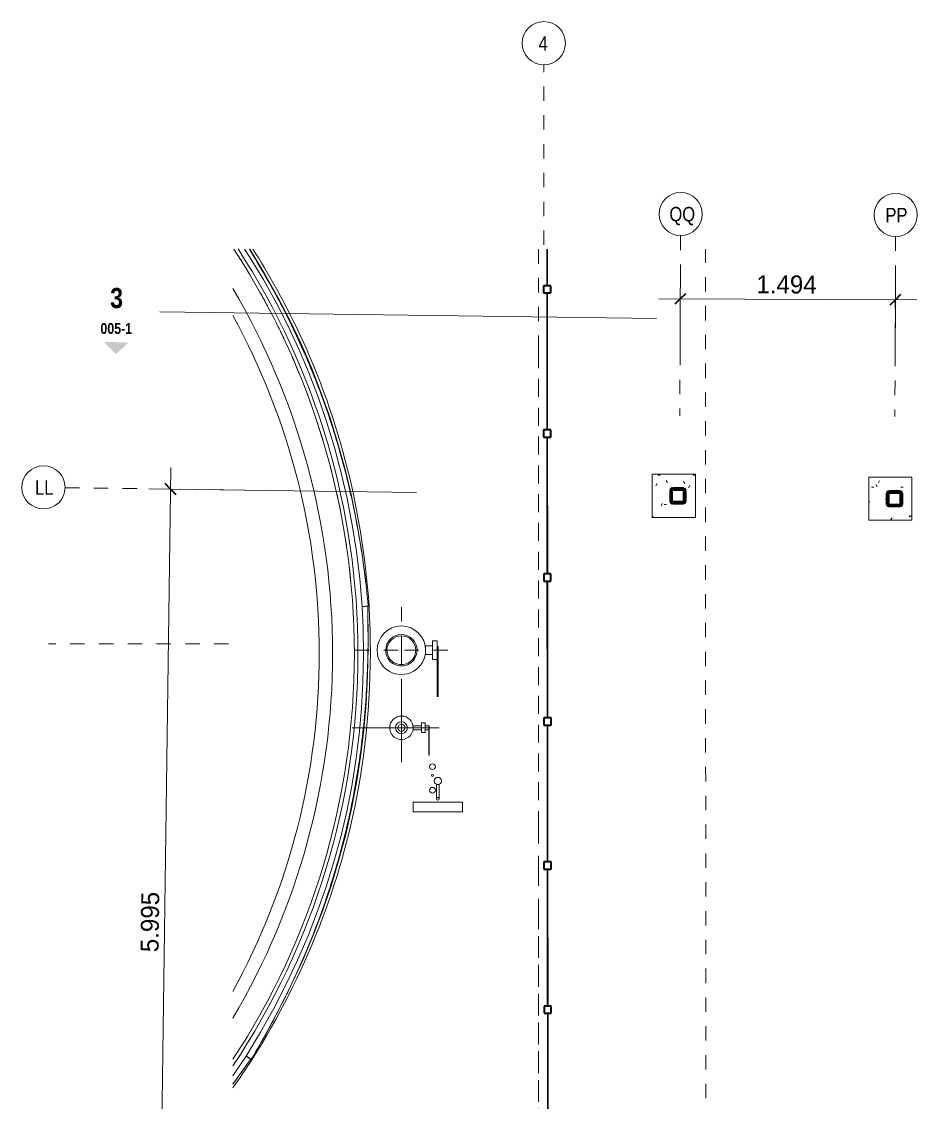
# Model space of a CAD drawing. Header units: metres. Extents: x 0.7 to 94.6, y -58.8 to 13.6.
# Drawn here: x 0.81 to 7.03, y -43.16 to -35.66 of the extents above; entities that cross this region are included whole.
import ezdxf

# ---------------------------------------------------------------- set-up
doc = ezdxf.new("R2010")
doc.units = ezdxf.units.M
for name, pattern in [('Dash', [0.006, 0.003, -0.003]), ('Grid Line', [0.022225, 0.0127, -0.003175, 0.003175, -0.003175]), ('Hidden', [0.007144, 0.004763, -0.002381])]:
    doc.linetypes.add(name, pattern=pattern)
for name, color, linetype, lineweight in [('A-ANNO-DIMS', 7, 'Continuous', 9), ('A-ANNO-DIMS-50', 7, 'Continuous', 9), ('A-GLAZ-CWMG', 7, 'Continuous', 18), ('A-MASS', 7, 'Continuous', 18), ('C-TOPO', 7, 'Continuous', 18), ('G-ANNO-SYMB', 7, 'Continuous', 9), ('P-SANR-FIXT', 7, 'Continuous', 18), ('P-SANR-FIXT-HDLN', 7, 'Dash', 18), ('S-COLS', 7, 'Continuous', 18), ('S-GRID', 7, 'Continuous', 9), ('S-GRID-IDEN', 7, 'Continuous', 9)]:
    doc.layers.add(name, color=color, linetype=linetype, lineweight=lineweight)
doc.styles.add('Century Gothic', font='GOTHIC.TTF', dxfattribs={"height": 0.125})
doc.styles.add('Saira Condensed', font='SairaCondensed-Regular.ttf', dxfattribs={"height": 0.1})
doc.styles.add('Saira Condensed_B', font='', dxfattribs={"height": 0.075})
doc.styles.add('Saira Condensed_B_1', font='', dxfattribs={"height": 0.14})
doc.styles.get('Saira Condensed_B').set_extended_font_data('Saira Condensed', bold=True)
doc.styles.get('Saira Condensed_B_1').set_extended_font_data('Saira Condensed', bold=True)
doc.dimstyles.new('C_G_2_5mm', dxfattribs={"dimscale": 0.3048, "dimtxt": 0.130521, "dimasz": 0.246063, "dimexe": 0.492126, "dimexo": 0.328084, "dimgap": 0.016404, "dimtad": 1, "dimdec": 3, "dimrnd": 0.001, "dimzin": 0, "dimdsep": 46, "dimtxsty": 'Century Gothic', "dimblk1": 'OBLIQUE', "dimblk2": 'OBLIQUE', "dimsah": 1, "dimcen": 0.09, "dimdle": 0.492126, "dimazin": 2, "dimtfac": 1, "dimtdec": 4, "dimtix": 1, "dimtmove": 0, "dimatfit": 3, "dimfxl": 1, "dimtvp": 1, "dimtolj": 1, "dimtzin": 0, "dimarcsym": 2})

# ---------------------------------------------------------------- blocks, each defined once
blk = doc.blocks.new('YADRAN_LASQUEMAS_ARQ_MO_000_SITIO_rvt-1-PLANTA TERRAZAS EXISTENTE -Actualización - Zona 02-NAUX01')
at = {"layer": 'C-TOPO', "color": 254, "linetype": 'Hidden', "true_color": 0xcccccc}
for p, q in [((4.3966, -37.2364), (4.3967, -37.9378)), ((4.3967, -37.9378), (4.3966, -37.2364)), ((5.5656, -56.5313), (5.5555, -37.2364)), ((4.3967, -37.9378), (4.3968, -41.2625)), ((4.3968, -41.2625), (4.3967, -37.9378)), ((4.3968, -41.2625), (4.3968, -41.5476)), ((4.3968, -41.5476), (4.3968, -41.2625)), ((4.3968, -41.5476), (4.3968, -41.857)), ((4.3968, -41.857), (4.3968, -41.5476)), ((4.3968, -41.857), (4.3969, -45.3054)), ((4.3969, -45.3054), (4.3968, -41.857))]:
    blk.add_line(p, q, dxfattribs=at)
blk = doc.blocks.new('M_Estanque-Terraza - M_Estanque-Terraza-2090154-PLANTA TERRAZAS EXISTENTE -Actualización - Zona 02-NAUX01')
at = {"layer": 'P-SANR-FIXT'}
for radius, start, end in [(5.1266, 0, 33.20799), (5.1516, 360, 33.02726), (5.1266, 30.88002, 32.21804), (4.9755, 360, 30.60436), (5.1266, 28.07264, 29.40535), (4.8832, 0, 28.70903), (5.1266, 25.26529, 26.59144), (5.1266, 22.45797, 23.77587), (5.1266, 19.65066, 20.95799), (5.1266, 16.84337, 18.13671), (5.1266, 14.03611, 15.31021), (5.1266, 11.22885, 12.47498), (5.1266, 8.42162, 9.62356), (5.1266, 5.6144, 6.73649), (5.1266, 2.80719, 3.74248), (5.1516, 326.22911, 360), (4.8832, 331.29097, 360), (5.1266, 326.67271, 0), (4.9755, 329.41798, 0)]:
    blk.add_arc((0, 0), radius, start, end, dxfattribs=at)
blk = doc.blocks.new('Circular Mullion - 5mm-V2-PLANTA TERRAZAS EXISTENTE -Actualización - Zona 02-NAUX01')
at = {"layer": 'A-GLAZ-CWMG'}
for p, q in [((4.4682, -55.3058), (4.469, -56.2558)), ((4.4715, -56.2558), (4.4707, -55.3058)), ((4.4707, -55.3058), (4.4715, -56.2558)), ((4.474, -56.2558), (4.4732, -55.3058))]:
    blk.add_line(p, q, dxfattribs=at)
blk = doc.blocks.new('Circular Mullion - 5mm-V3-PLANTA TERRAZAS EXISTENTE -Actualización - Zona 02-NAUX01')
at = {"layer": 'A-GLAZ-CWMG'}
for p, q in [((4.4533, -37.2364), (4.4535, -37.4909)), ((4.456, -37.4909), (4.4558, -37.2364)), ((4.4558, -37.2364), (4.456, -37.4909)), ((4.4585, -37.4909), (4.4583, -37.2364))]:
    blk.add_line(p, q, dxfattribs=at)
blk = doc.blocks.new('Rectangular Mullion - 50 x 50 mm-2127250-PLANTA TERRAZAS EXISTENTE -Actualización - Zona 02-NAUX01')
at = {"layer": 'A-GLAZ-CWMG', "lineweight": 35}
for p, q in [((-0.025, 0.025), (0.025, 0.025)), ((-0.025, -0.025), (-0.025, 0.025)), ((0.025, 0.025), (0.025, -0.025)), ((0.025, -0.025), (-0.025, -0.025))]:
    blk.add_line(p, q, dxfattribs=at)
blk = doc.blocks.new('M_Tuberia Alimentación-01 - M_Tuberia Alimentación-01-2152466-PLANTA TERRAZAS EXISTENTE -Actualización - Zona 02-NAUX01')
at = {"layer": 'P-SANR-FIXT'}
for p, q in [((-0.2485, 0.3201), (-0.2551, 0.3201)), ((-0.2551, 0.3201), (-0.2551, 0.3169)), ((-0.2551, 0.0118), (-0.2551, 0.3169)), ((-0.2485, 0.3169), (-0.2551, 0.3169)), ((-0.2485, 0.3169), (-0.2485, 0.3201)), ((-0.2485, 0.3169), (-0.2485, 0.0647)), ((-0.2551, 0.0118), (-0.2551, -0.0249)), ((-0.2551, 0.0118), (-0.2485, 0.0118)), ((-0.2162, 0.0647), (-0.2485, 0.0647)), ((-0.2485, 0), (-0.2485, 0.0647)), ((-0.2485, -0.0647), (-0.2485, 0)), ((-0.2162, 0.0647), (-0.2162, 0)), ((-0.1681, 0.0296), (-0.2162, 0.0296)), ((-0.1681, 0.0296), (-0.1681, 0.0028)), ((-0.2551, -0.025), (-0.2485, -0.025)), ((-0.2485, -0.0647), (-0.2162, -0.0647)), ((-0.2162, 0), (-0.2162, -0.0647)), ((-0.2162, -0.0296), (-0.1681, -0.0296)), ((-0.1681, -0.0028), (-0.1681, -0.0296))]:
    blk.add_line(p, q, dxfattribs=at)
for radius, start, end in [(0.1685, 360, 180), (0.109, 360, 180), (0.1, 360, 180), (0.1685, 180, 360), (0.109, 180, 360), (0.1, 180, 360)]:
    blk.add_arc((0, 0), radius, start, end, dxfattribs=at)
at = {"layer": 'P-SANR-FIXT-HDLN'}
for p, q in [((0, 0), (0, 0.301)), ((0.3222, 0), (0, 0)), ((-0.3222, 0), (0, 0)), ((0, 0), (0, -0.301))]:
    blk.add_line(p, q, dxfattribs=at)
blk = doc.blocks.new('M_Tuberia Alimentación-02 - M_Tuberia Alimentación-02-2155587-PLANTA TERRAZAS EXISTENTE -Actualización - Zona 02-NAUX01')
at = {"layer": 'P-SANR-FIXT'}
for p, q in [((0, 0), (0, 0.239)), ((-0.1897, 0.1905), (-0.1934, 0.1905)), ((-0.1934, 0.1905), (-0.1934, 0.186)), ((-0.1934, 0.1905), (-0.1934, 0.1903)), ((-0.1934, 0), (-0.1934, 0.186)), ((-0.1897, 0.1903), (-0.1897, 0.1905)), ((-0.1897, 0.186), (-0.1897, 0.1905)), ((-0.1897, 0.186), (-0.1897, 0)), ((-0.2622, 0), (0.3415, 0)), ((-0.1934, 0), (-0.1934, -0.0139)), ((-0.1934, 0), (-0.1897, 0)), ((-0.165, 0.0139), (-0.1897, 0.0139)), ((-0.1897, -0.0092), (-0.1897, 0)), ((-0.1384, 0.0338), (-0.165, 0.0338)), ((-0.165, 0), (-0.165, 0.0338)), ((-0.1384, 0), (-0.1384, 0.0338)), ((-0.0786, 0.0139), (-0.1384, 0.0139)), ((-0.1934, -0.0139), (-0.1897, -0.0139)), ((-0.1897, -0.0093), (-0.1897, -0.0098)), ((-0.1897, -0.0139), (-0.1897, -0.0099)), ((-0.1897, -0.0139), (-0.165, -0.0139)), ((-0.165, -0.0338), (-0.165, 0)), ((-0.165, -0.0338), (-0.1384, -0.0338)), ((-0.1384, -0.0338), (-0.1384, 0)), ((-0.1384, -0.0139), (-0.0786, -0.0139)), ((0, 0), (0, -0.239))]:
    blk.add_line(p, q, dxfattribs=at)
for radius, start, end in [(0.0814, 360, 180), (0.0814, 180, 360), (0.0411, 360, 180), (0.0411, 180, 360), (0.025, 360, 180), (0.025, 180, 360)]:
    blk.add_arc((0, 0), radius, start, end, dxfattribs=at)
blk = doc.blocks.new('M_Tuberia Control-01 - M_Tuberia Control-01-2159111-PLANTA TERRAZAS EXISTENTE -Actualización - Zona 02-NAUX01')
at = {"layer": 'P-SANR-FIXT'}
for p, q in [((0.1475, 0.1709), (0.2138, 0.1709)), ((0.1475, 0.1709), (0.1475, -0.1709)), ((0.2138, -0.1709), (0.2138, 0.1709)), ((0.1244, 0.01), (0.0229, 0.01)), ((0.0229, -0.01), (0.1244, -0.01)), ((0.2138, -0.1709), (0.1475, -0.1709))]:
    blk.add_line(p, q, dxfattribs=at)
for centre, radius, start, end in [((0, 0), 0.025, 360, 180), ((0, 0), 0.025, 180, 360), ((0.1244, 0), 0.01, 360, 180), ((0.1244, 0), 0.01, 180, 360), ((-0.099, -0.0375), 0.02, 0, 180), ((-0.099, -0.0375), 0.02, 180, 360), ((-0.0394, -0.0375), 0.0075, 0, 180), ((-0.0394, -0.0375), 0.0075, 180, 360), ((0.0646, -0.0375), 0.02, 360, 180), ((0.0646, -0.0375), 0.02, 180, 360)]:
    blk.add_arc(centre, radius, start, end, dxfattribs=at)
for points, knots in [([(0.025, 0), (0.025, 0.0008), (0.0249, 0.0023), (0.0245, 0.0051), (0.0239, 0.0073), (0.0234, 0.0088), (0.0232, 0.0094), (0.023, 0.0097), (0.0229, 0.0099), (0.0229, 0.01), (0.0229, 0.01)], [0, 0, 0, 0, 0.142857, 0.285714, 0.571429, 0.678571, 0.785714, 0.839286, 0.892857, 1, 1, 1, 1]), ([(0.1144, 0), (0.1144, 0.0005), (0.1144, 0.0011), (0.1146, 0.002), (0.1147, 0.0027), (0.1149, 0.0033), (0.1151, 0.0039), (0.1154, 0.0045), (0.1157, 0.005), (0.116, 0.0055), (0.1164, 0.006), (0.1167, 0.0065), (0.1171, 0.0069), (0.1175, 0.0073), (0.118, 0.0078), (0.1186, 0.0082), (0.1192, 0.0086), (0.1198, 0.0089), (0.1209, 0.0094), (0.1224, 0.0099), (0.1237, 0.01), (0.1244, 0.01)], [0, 0, 0, 0, 0.071429, 0.107143, 0.142857, 0.178571, 0.214286, 0.25, 0.285714, 0.321429, 0.357143, 0.392857, 0.428571, 0.464286, 0.5, 0.571429, 0.607143, 0.642857, 0.714286, 0.857143, 1, 1, 1, 1]), ([(0.1244, -0.01), (0.1237, -0.01), (0.1224, -0.0099), (0.1209, -0.0094), (0.1198, -0.0089), (0.1192, -0.0086), (0.1188, -0.0083), (0.1183, -0.008), (0.1179, -0.0076), (0.1175, -0.0073), (0.1171, -0.0069), (0.1167, -0.0065), (0.1164, -0.006), (0.116, -0.0055), (0.1157, -0.005), (0.1154, -0.0045), (0.1151, -0.0039), (0.1149, -0.0033), (0.1147, -0.0027), (0.1146, -0.002), (0.1144, -0.0011), (0.1144, -0.0005), (0.1144, 0)], [0, 0, 0, 0, 0.142857, 0.285714, 0.357143, 0.392857, 0.428571, 0.464286, 0.5, 0.535714, 0.571429, 0.607143, 0.642857, 0.678571, 0.714286, 0.75, 0.785714, 0.821429, 0.857143, 0.892857, 0.928571, 1, 1, 1, 1]), ([(0.0229, -0.01), (0.0229, -0.01), (0.023, -0.0098), (0.0234, -0.0088), (0.0242, -0.0067), (0.0248, -0.0034), (0.025, -0.0012), (0.025, 0)], [0, 0, 0, 0, 0.142857, 0.285714, 0.571429, 0.785714, 1, 1, 1, 1])]:
    blk.add_open_spline(points, degree=3, knots=knots, dxfattribs=at)
blk = doc.blocks.new('FCA_N_Columna de acero - 100 x 100 mm-2381346-PLANTA TERRAZAS EXISTENTE -Actualización - Zona 02-NAUX01')
at = {"layer": 'S-COLS', "lineweight": 50}
for p, q in [((-0.05, 0.038), (-0.05, -0.038)), ((-0.044, -0.038), (-0.044, 0.038)), ((0.038, 0.05), (-0.038, 0.05)), ((-0.038, 0.044), (0.038, 0.044)), ((0.044, 0.038), (0.044, -0.038)), ((0.05, -0.038), (0.05, 0.038)), ((0.038, -0.044), (-0.038, -0.044)), ((-0.038, -0.05), (0.038, -0.05))]:
    blk.add_line(p, q, dxfattribs=at)
for centre, radius, start, end in [((-0.038, 0.038), 0.012, 90, 180), ((-0.038, 0.038), 0.006, 90, 180), ((0.038, 0.038), 0.012, 360, 90), ((0.038, 0.038), 0.006, 0, 90), ((-0.038, -0.038), 0.012, 180, 270), ((-0.038, -0.038), 0.006, 180, 270), ((0.038, -0.038), 0.006, 270, 360), ((0.038, -0.038), 0.012, 270, 360)]:
    blk.add_arc(centre, radius, start, end, dxfattribs=at)
blk = doc.blocks.new('FCA_N_Columna de acero - 100 x 100 mm-2383056-PLANTA TERRAZAS EXISTENTE -Actualización - Zona 02-NAUX01')
at = {"layer": 'S-COLS', "lineweight": 50}
for p, q in [((-0.05, 0.038), (-0.05, -0.038)), ((-0.044, -0.038), (-0.044, 0.038)), ((0.038, 0.05), (-0.038, 0.05)), ((-0.038, 0.044), (0.038, 0.044)), ((0.044, 0.038), (0.044, -0.038)), ((0.05, -0.038), (0.05, 0.038)), ((0.038, -0.044), (-0.038, -0.044)), ((-0.038, -0.05), (0.038, -0.05))]:
    blk.add_line(p, q, dxfattribs=at)
for centre, radius, start, end in [((-0.038, 0.038), 0.012, 90, 180), ((-0.038, 0.038), 0.006, 90, 180), ((0.038, 0.038), 0.012, 360, 90), ((0.038, 0.038), 0.006, 0, 90), ((-0.038, -0.038), 0.012, 180, 270), ((-0.038, -0.038), 0.006, 180, 270), ((0.038, -0.038), 0.006, 270, 360), ((0.038, -0.038), 0.012, 270, 360)]:
    blk.add_arc(centre, radius, start, end, dxfattribs=at)
blk = doc.blocks.new('M_Concrete-Rectangular-Column - 300 x 300mm-2382129-PLANTA TERRAZAS EXISTENTE -Actualización - Zona 02-NAUX01')
at = {"layer": 'S-COLS'}
h = blk.add_hatch(dxfattribs=at)
h.set_pattern_fill('FP_1', color=256, style=0, pattern_type=2)
h.set_pattern_definition([(0, (-6.397, 39.242), (0.4064, 0.1016), [0.01676, -0.28804, 0.01676, -0.28804, -1.626]), (0, (-6.397, 39.242), (0.4064, 0.1016), [-0.6096, 0.01676, -0.59284, 0.01676, -0.28804, -0.7112]), (0, (-6.397, 39.242), (0.4064, 0.1016), [-1.524, 0.01676, -0.18644, 0.01676, -0.49124]), (120, (-6.244, 39.293), (-0.29118818, 0.30115272), [0.01676, -0.28804, 0.01676, -0.28804, -1.626]), (120, (-6.244, 39.293), (-0.29118818, 0.30115272), [-0.6096, 0.01676, -0.59284, 0.01676, -0.28804, -0.7112]), (120, (-6.244, 39.293), (-0.29118818, 0.30115272), [-1.524, 0.01676, -0.18644, 0.01676, -0.49124]), (240, (-6.194, 39.496), (-0.11521182, -0.40275272), [0.01676, -0.28804, 0.01676, -0.28804, -1.626]), (240, (-6.194, 39.496), (-0.11521182, -0.40275272), [-0.6096, 0.01676, -0.59284, 0.01676, -0.28804, -0.7112]), (240, (-6.194, 39.496), (-0.11521182, -0.40275272), [-1.524, 0.01676, -0.18644, 0.01676, -0.49124])])
h.paths.add_polyline_path([(0.15, -0.15), (0.15, 0.15), (-0.15, 0.15), (-0.15, -0.15), (0.0787, -0.15)])
h.paths.add_polyline_path([(0.0667, -0.0502), (-0.0093, -0.0502), (-0.0178, -0.0467), (-0.0213, -0.0382), (-0.0213, 0.0378), (-0.0178, 0.0462), (-0.0093, 0.0498), (0.0667, 0.0498), (0.0752, 0.0462), (0.0787, 0.0378), (0.0787, -0.0382), (0.0752, -0.0467), (0.0709, -0.0485)])
h.paths.add_polyline_path([(-0.0093, -0.0442), (0.0667, -0.0442), (0.0709, -0.0425), (0.0727, -0.0382), (0.0727, 0.0378), (0.0709, 0.042), (0.0667, 0.0438), (-0.0093, 0.0438), (-0.0135, 0.042), (-0.0153, 0.0378), (-0.0153, -0.0382), (-0.0135, -0.0425)])
for p, q in [((-0.15, 0.15), (0.15, 0.15)), ((-0.15, -0.15), (-0.15, 0.15)), ((0.15, 0.15), (0.15, -0.15)), ((0.15, -0.15), (-0.15, -0.15))]:
    blk.add_line(p, q, dxfattribs=at)
blk = doc.blocks.new('M_Concrete-Rectangular-Column - 300 x 300mm-V10-PLANTA TERRAZAS EXISTENTE -Actualización - Zona 02-NAUX01')
at = {"layer": 'S-COLS'}
h = blk.add_hatch(dxfattribs=at)
h.set_pattern_fill('FP_10', color=256, style=0, pattern_type=2)
h.set_pattern_definition([(0, (-4.892, 39.222), (0.4064, 0.1016), [0.01676, -0.28804, 0.01676, -0.28804, -1.626]), (0, (-4.892, 39.222), (0.4064, 0.1016), [-0.6096, 0.01676, -0.59284, 0.01676, -0.28804, -0.7112]), (0, (-4.892, 39.222), (0.4064, 0.1016), [-1.524, 0.01676, -0.18644, 0.01676, -0.49124]), (120, (-4.74, 39.273), (-0.29118818, 0.30115272), [0.01676, -0.28804, 0.01676, -0.28804, -1.626]), (120, (-4.74, 39.273), (-0.29118818, 0.30115272), [-0.6096, 0.01676, -0.59284, 0.01676, -0.28804, -0.7112]), (120, (-4.74, 39.273), (-0.29118818, 0.30115272), [-1.524, 0.01676, -0.18644, 0.01676, -0.49124]), (240, (-4.689, 39.476), (-0.11521182, -0.40275272), [0.01676, -0.28804, 0.01676, -0.28804, -1.626]), (240, (-4.689, 39.476), (-0.11521182, -0.40275272), [-0.6096, 0.01676, -0.59284, 0.01676, -0.28804, -0.7112]), (240, (-4.689, 39.476), (-0.11521182, -0.40275272), [-1.524, 0.01676, -0.18644, 0.01676, -0.49124])])
h.paths.add_polyline_path([(0.15, -0.15), (0.15, 0.15), (-0.15, 0.15), (-0.15, -0.15), (0.0787, -0.15)])
h.paths.add_polyline_path([(0.0667, -0.0502), (-0.0093, -0.0502), (-0.0178, -0.0467), (-0.0213, -0.0382), (-0.0213, 0.0378), (-0.0178, 0.0462), (-0.0093, 0.0498), (0.0667, 0.0498), (0.0752, 0.0462), (0.0787, 0.0378), (0.0787, -0.0382), (0.0752, -0.0467), (0.0709, -0.0485)])
h.paths.add_polyline_path([(-0.0093, -0.0442), (0.0667, -0.0442), (0.0709, -0.0425), (0.0727, -0.0382), (0.0727, 0.0378), (0.0709, 0.042), (0.0667, 0.0438), (-0.0093, 0.0438), (-0.0135, 0.042), (-0.0153, 0.0378), (-0.0153, -0.0382), (-0.0135, -0.0425)])
for p, q in [((-0.15, 0.15), (0.15, 0.15)), ((-0.15, -0.15), (-0.15, 0.15)), ((0.15, 0.15), (0.15, -0.15)), ((0.15, -0.15), (-0.15, -0.15))]:
    blk.add_line(p, q, dxfattribs=at)
blk = doc.blocks.new('Grid - 3mm-1144979-PLANTA TERRAZAS EXISTENTE -Actualización - Zona 02-NAUX01')
at = {"layer": 'S-GRID-IDEN'}
blk.add_circle((0, 0), 0.003, dxfattribs=at)
blk = doc.blocks.new('DIMBLOCK1-PLANTA TERRAZAS EXISTENTE -Actualización - Zona 02-NAUX01')
at = {"layer": 'A-ANNO-DIMS-50'}
for p, q in [((1.842, -38.7524), (1.7603, -44.8971)), ((1.84, -38.9024), (1.69, -38.9004)), ((1.84, -38.9024), (3.548, -38.9251)), ((1.7603, -44.8971), (1.6103, -44.8951)), ((1.7603, -44.8971), (3.548, -44.9209))]:
    blk.add_line(p, q, dxfattribs=at)
at = {"layer": 'A-ANNO-DIMS-50', "lineweight": 35}
for p, q in [((1.84, -38.9024), (1.803, -38.8644)), ((1.84, -38.9024), (1.877, -38.9404)), ((1.7603, -44.8971), (1.7233, -44.8591)), ((1.7603, -44.8971), (1.7973, -44.9351))]:
    blk.add_line(p, q, dxfattribs=at)
at = {"layer": 'A-ANNO-DIMS-50', "color": 0, "insert": (1.6321, -42.1161), "char_height": 0.125, "width": 0.52457, "attachment_point": 1, "rotation": 89.23835, "line_spacing_factor": 0.984502, "style": 'Century Gothic'}
blk.add_mtext('5.995', dxfattribs=at)
blk = doc.blocks.new('_Oblique')
at = {"color": 0, "linetype": 'ByBlock', "lineweight": -2}
blk.add_line((-0.5, -0.5), (0.5, 0.5), dxfattribs=at)
blk = doc.blocks.new('DIMBLOCK4-PLANTA TERRAZAS EXISTENTE -Actualización - Zona 02-NAUX01')
at = {"layer": 'A-ANNO-DIMS-50'}
for p, q in [((5.3812, -37.5813), (5.3819, -37.4313)), ((6.8748, -37.5876), (6.8755, -37.4377)), ((7.0248, -37.5883), (5.2312, -37.5807)), ((5.3812, -37.5813), (5.3795, -37.9817)), ((6.8748, -37.5876), (6.8731, -37.9817))]:
    blk.add_line(p, q, dxfattribs=at)
at = {"layer": 'A-ANNO-DIMS-50', "lineweight": 35}
for p, q in [((5.3812, -37.5813), (5.3436, -37.6186)), ((5.3812, -37.5813), (5.4189, -37.544)), ((6.8748, -37.5876), (6.8372, -37.625)), ((6.8748, -37.5876), (6.9125, -37.5503))]:
    blk.add_line(p, q, dxfattribs=at)
at = {"layer": 'A-ANNO-DIMS-50', "color": 0, "insert": (5.9102, -37.4183), "char_height": 0.125, "width": 0.52457, "attachment_point": 1, "rotation": 359.7568, "line_spacing_factor": 0.984502, "style": 'Century Gothic'}
blk.add_mtext('1.494', dxfattribs=at)
blk = doc.blocks.new('Section - Símbolo_Detalle_Plano-1146154-PLANTA TERRAZAS EXISTENTE -Actualización - Zona 02-NAUX01')
at = {"layer": 'G-ANNO-SYMB', "true_color": 0x808080}
blk.add_hatch(color=8, dxfattribs=at).paths.add_polyline_path([(-0.0043, 0.0043), (-0.0077, 0.0043), (-0.006, 0.006)])

msp = doc.modelspace()

# ---------------------------------------------------------------- linework, layer by layer
at = {"layer": 'A-MASS', "color": 253, "true_color": 0xaaaaaa, "flags": 128}
for points in [[(3.1714, -39.7175), (3.1546, -39.525), (3.1316, -39.336), (3.1026, -39.1504), (3.0676, -38.9681), (3.0267, -38.7889), (2.9799, -38.6127), (2.9272, -38.4393), (2.8687, -38.2687), (2.8043, -38.1007), (2.734, -37.9352), (2.6579, -37.7721), (2.5757, -37.6113), (2.4876, -37.4527), (2.3933, -37.2962), (2.3545, -37.2364)], [(3.1974, -39.5565), (3.1682, -39.3375), (3.1349, -39.1385), (3.0966, -38.9485), (3.0528, -38.7644), (3.0035, -38.5848), (2.9486, -38.4089), (2.888, -38.2362), (2.8216, -38.0663), (2.7493, -37.899), (2.6711, -37.7339), (2.5868, -37.5709), (2.4961, -37.4093), (2.3987, -37.2489), (2.3906, -37.2364)], [(2.3649, -42.8384), (2.465, -42.6731), (2.558, -42.507), (2.6442, -42.34), (2.7235, -42.1722), (2.7963, -42.0034), (2.8625, -41.8335), (2.9223, -41.6625), (2.9758, -41.4902), (3.023, -41.3166), (3.064, -41.1415), (3.0988, -40.9649), (3.1274, -40.7867), (3.1499, -40.6066), (3.1662, -40.4247), (3.1763, -40.2407), (3.1802, -40.0546), (3.1777, -39.8663), (3.1714, -39.7176)], [(2.481, -42.7238), (2.5867, -42.5298), (2.6773, -42.3495), (2.7585, -42.1735), (2.8318, -41.9991), (2.8981, -41.825), (2.9576, -41.6506), (3.0106, -41.4754), (3.0573, -41.2991), (3.0977, -41.1214), (3.132, -40.942), (3.1602, -40.7606), (3.1823, -40.5767), (3.1985, -40.3897), (3.2087, -40.1984), (3.213, -40.0004), (3.2116, -39.789), (3.2106, -39.7434)], [(2.2732, -42.975), (2.2823, -42.9622), (2.365, -42.8384)], [(2.2732, -43.0336), (2.3552, -42.9198), (2.3813, -42.8824)]]:
    msp.add_lwpolyline(points, dxfattribs=at)
at = {"layer": 'A-MASS', "color": 253, "true_color": 0xaaaaaa}
for points, knots in [([(3.2141, -39.7148), (3.2056, -39.6237), (3.1901, -39.4872), (3.1634, -39.3061), (3.1325, -39.1256), (3.086, -38.9014), (3.0032, -38.5823), (2.8823, -38.217), (2.7103, -37.8122), (2.54, -37.4877), (2.4266, -37.299), (2.3876, -37.2367), (2.3874, -37.2364)], [-1, -1, -1, -1, -0.9166667, -0.875, -0.8333333, -0.75, -0.6666667, -0.5333333, -0.4, -0.2666667, -0.2, -0.1996982, -0.1996982, -0.1996982, -0.1996982]), ([(3.2196, -39.7145), (3.195, -39.3652), (3.085, -38.6907), (2.7843, -37.8771), (2.5217, -37.4075), (2.4124, -37.2359)], [0, 0, 0, 0, 0.3076923, 0.6153846, 0.7996182, 0.7996182, 0.7996182, 0.7996182]), ([(2.401, -42.8615), (2.4479, -42.7829), (2.516, -42.6636), (2.6013, -42.5016), (2.683, -42.3377), (2.7777, -42.1292), (2.8993, -41.8228), (3.0173, -41.4565), (3.1174, -41.0283), (3.1715, -40.6658), (3.198, -40.374), (3.2097, -40.1546), (3.2138, -39.9349), (3.2119, -39.7884), (3.2099, -39.7152)], [-1, -1, -1, -1, -0.916667, -0.875, -0.833333, -0.75, -0.666667, -0.533333, -0.4, -0.266667, -0.2, -0.133333, -0.066667, 0, 0, 0, 0]), ([(2.4056, -42.8644), (2.592, -42.568), (2.9013, -41.9586), (3.1984, -40.9153), (3.2438, -40.1516), (3.2196, -39.7146)], [0, 0, 0, 0, 0.307692, 0.615385, 1, 1, 1, 1]), ([(3.1717, -39.7176), (3.1716, -39.7176), (3.1712, -39.7176), (3.1718, -39.7176), (3.173, -39.7175), (3.1735, -39.7175)], [0.367385, 0.367385, 0.367385, 0.367385, 0.3888889, 0.4444444, 0.4760607, 0.4760607, 0.4760607, 0.4760607]), ([(3.1743, -39.7174), (3.173, -39.7174), (3.1721, -39.7175), (3.1717, -39.7175), (3.1716, -39.7175)], [0.5, 0.5, 0.5, 0.5, 0.5625, 0.56535298, 0.56535298, 0.56535298, 0.56535298]), ([(3.1719, -39.7175), (3.1724, -39.7175), (3.1741, -39.7174), (3.1769, -39.7172), (3.1787, -39.7171)], [0.6336118, 0.6336118, 0.6336118, 0.6336118, 0.6875, 0.7424537, 0.7424537, 0.7424537, 0.7424537]), ([(3.1977, -39.7159), (3.1945, -39.7161), (3.1887, -39.7165), (3.179, -39.7171), (3.1745, -39.7174), (3.1728, -39.7175)], [0.1111111, 0.1111111, 0.1111111, 0.1111111, 0.1666667, 0.2222222, 0.3333333, 0.3333333, 0.3333333, 0.3333333]), ([(3.1736, -39.7174), (3.174, -39.7174), (3.1745, -39.7174), (3.1749, -39.7174), (3.1749, -39.7174)], [0.47798969, 0.47798969, 0.47798969, 0.47798969, 0.5, 0.50081794, 0.50081794, 0.50081794, 0.50081794]), ([(3.1749, -39.7174), (3.1761, -39.7173), (3.1784, -39.7171), (3.1812, -39.717), (3.1825, -39.7169)], [0.50081794, 0.50081794, 0.50081794, 0.50081794, 0.55555556, 0.59549269, 0.59549269, 0.59549269, 0.59549269]), ([(3.1825, -39.7168), (3.1812, -39.7169), (3.1785, -39.7171), (3.1763, -39.7172), (3.1753, -39.7173)], [0.39743528, 0.39743528, 0.39743528, 0.39743528, 0.4375, 0.48336687, 0.48336687, 0.48336687, 0.48336687]), ([(3.1794, -39.717), (3.1836, -39.7168), (3.1896, -39.7164), (3.197, -39.7159), (3.1975, -39.7159)], [0.75, 0.75, 0.75, 0.75, 0.875, 0.8843783, 0.8843783, 0.8843783, 0.8843783]), ([(3.2017, -39.7156), (3.2005, -39.7157), (3.195, -39.7161), (3.1881, -39.7165), (3.1832, -39.7168), (3.1825, -39.7168)], [0.2125809, 0.2125809, 0.2125809, 0.2125809, 0.25, 0.375, 0.3974353, 0.3974353, 0.3974353, 0.3974353]), ([(3.1825, -39.7169), (3.1847, -39.7168), (3.1907, -39.7164), (3.1975, -39.7159), (3.201, -39.7157), (3.2015, -39.7157)], [0.5954927, 0.5954927, 0.5954927, 0.5954927, 0.6666667, 0.7777778, 0.7972065, 0.7972065, 0.7972065, 0.7972065]), ([(3.2015, -39.7157), (3.2025, -39.7156), (3.2047, -39.7155), (3.2084, -39.7153), (3.2098, -39.7152), (3.2099, -39.7152)], [0.7972065, 0.7972065, 0.7972065, 0.7972065, 0.8333333, 0.8888889, 1, 1, 1, 1]), ([(3.2104, -39.7151), (3.2099, -39.7151), (3.2082, -39.7152), (3.2052, -39.7154), (3.2025, -39.7156), (3.2017, -39.7156)], [0.1009673, 0.1009673, 0.1009673, 0.1009673, 0.125, 0.1875, 0.2125809, 0.2125809, 0.2125809, 0.2125809]), ([(3.2141, -39.7148), (3.2138, -39.7149), (3.2128, -39.7149), (3.2111, -39.715), (3.2104, -39.7151)], [0, 0, 0, 0, 0.0625, 0.1009673, 0.1009673, 0.1009673, 0.1009673]), ([(2.365, -42.8384), (2.365, -42.8384), (2.3654, -42.8387), (2.3663, -42.8393), (2.3668, -42.8396)], [0.39590453, 0.39590453, 0.39590453, 0.39590453, 0.44444444, 0.4762729, 0.4762729, 0.4762729, 0.4762729]), ([(2.3673, -42.84), (2.3663, -42.8393), (2.3655, -42.8388), (2.3651, -42.8386), (2.3651, -42.8386)], [0.5, 0.5, 0.5, 0.5, 0.5625, 0.56491542, 0.56491542, 0.56491542, 0.56491542]), ([(2.3872, -42.8526), (2.3845, -42.8509), (2.3795, -42.8477), (2.3714, -42.8425), (2.3675, -42.84), (2.3661, -42.8392)], [0.1111111, 0.1111111, 0.1111111, 0.1111111, 0.1666667, 0.2222222, 0.3333333, 0.3333333, 0.3333333, 0.3333333]), ([(2.3664, -42.8394), (2.3667, -42.8396), (2.3679, -42.8403), (2.3696, -42.8414), (2.3711, -42.8424)], [0.66647195, 0.66647195, 0.66647195, 0.66647195, 0.6875, 0.74267437, 0.74267437, 0.74267437, 0.74267437]), ([(2.3679, -42.8403), (2.3689, -42.8409), (2.3709, -42.8422), (2.3733, -42.8437), (2.3743, -42.8444)], [0.5, 0.5, 0.5, 0.5, 0.55555556, 0.59596889, 0.59596889, 0.59596889, 0.59596889]), ([(2.3743, -42.8444), (2.3732, -42.8437), (2.3709, -42.8423), (2.369, -42.8411), (2.3682, -42.8405)], [0.3968533, 0.3968533, 0.3968533, 0.3968533, 0.4375, 0.48421304, 0.48421304, 0.48421304, 0.48421304]), ([(2.3717, -42.8428), (2.3752, -42.845), (2.3803, -42.8483), (2.3865, -42.8522), (2.387, -42.8525)], [0.75, 0.75, 0.75, 0.75, 0.875, 0.8844508, 0.8844508, 0.8844508, 0.8844508]), ([(2.3743, -42.8444), (2.3762, -42.8456), (2.3813, -42.8488), (2.3864, -42.8521), (2.3891, -42.8538)], [0.5959689, 0.5959689, 0.5959689, 0.5959689, 0.6666667, 0.7777778, 0.7777778, 0.7777778, 0.7777778]), ([(2.3905, -42.8547), (2.3895, -42.8541), (2.3848, -42.8512), (2.379, -42.8474), (2.3749, -42.8448), (2.3743, -42.8444)], [0.2131738, 0.2131738, 0.2131738, 0.2131738, 0.25, 0.375, 0.3968533, 0.3968533, 0.3968533, 0.3968533]), ([(2.3903, -42.8546), (2.3911, -42.8551), (2.393, -42.8563), (2.3962, -42.8583), (2.3973, -42.8591), (2.3975, -42.8592)], [0.7967553, 0.7967553, 0.7967553, 0.7967553, 0.8333333, 0.8888889, 1, 1, 1, 1]), ([(2.3979, -42.8595), (2.3975, -42.8592), (2.396, -42.8583), (2.3935, -42.8567), (2.3912, -42.8552), (2.3905, -42.8547)], [0.1006364, 0.1006364, 0.1006364, 0.1006364, 0.125, 0.1875, 0.2131738, 0.2131738, 0.2131738, 0.2131738]), ([(2.401, -42.8615), (2.4007, -42.8613), (2.3999, -42.8608), (2.3985, -42.8599), (2.3979, -42.8595)], [0, 0, 0, 0, 0.0625, 0.1006364, 0.1006364, 0.1006364, 0.1006364])]:
    msp.add_open_spline(points, degree=3, knots=knots, dxfattribs=at)
for points in [[(3.1716, -39.7175), (3.1713, -39.7175), (3.1713, -39.7175), (3.1717, -39.7175)], [(3.1728, -39.7175), (3.1724, -39.7175), (3.1721, -39.7175), (3.1719, -39.7176)], [(3.1753, -39.7173), (3.1749, -39.7173), (3.1746, -39.7173), (3.1743, -39.7174)], [(3.1977, -39.7159), (3.2012, -39.7157), (3.2049, -39.7154), (3.2089, -39.7152)], [(3.2093, -39.7152), (3.2052, -39.7155), (3.2014, -39.7157), (3.1979, -39.7159)], [(3.2092, -39.7152), (3.2106, -39.7151), (3.2121, -39.715), (3.2136, -39.7149)], [(3.2137, -39.7149), (3.2122, -39.715), (3.2107, -39.7151), (3.2093, -39.7152)], [(3.2136, -39.7149), (3.2156, -39.7148), (3.2176, -39.7146), (3.2196, -39.7145)], [(3.2196, -39.7146), (3.2176, -39.7147), (3.2156, -39.7148), (3.2137, -39.7149)], [(2.3651, -42.8386), (2.3648, -42.8384), (2.3648, -42.8384), (2.3652, -42.8386)], [(2.3656, -42.8389), (2.3658, -42.839), (2.366, -42.8391), (2.3662, -42.8393)], [(2.3668, -42.8396), (2.3671, -42.8398), (2.3675, -42.84), (2.3679, -42.8403)], [(2.3682, -42.8405), (2.3679, -42.8403), (2.3676, -42.8401), (2.3673, -42.84)], [(2.2732, -43.0336), (2.3155, -42.9761), (2.3569, -42.9179), (2.3975, -42.8592)], [(2.2735, -43.0591), (2.3186, -42.9955), (2.3627, -42.9306), (2.4056, -42.8644)], [(2.3871, -42.8526), (2.3901, -42.8545), (2.3934, -42.8566), (2.3968, -42.8588)], [(2.3969, -42.8588), (2.3935, -42.8566), (2.3903, -42.8546), (2.3873, -42.8527)], [(2.3891, -42.8538), (2.3895, -42.8541), (2.3899, -42.8544), (2.3903, -42.8546)], [(2.3968, -42.8588), (2.398, -42.8596), (2.3993, -42.8604), (2.4006, -42.8612)], [(2.4006, -42.8612), (2.3994, -42.8604), (2.3981, -42.8596), (2.3969, -42.8588)], [(2.4056, -42.8644), (2.4039, -42.8633), (2.4022, -42.8622), (2.4006, -42.8612)], [(2.4006, -42.8612), (2.4022, -42.8623), (2.4039, -42.8633), (2.4056, -42.8644)]]:
    msp.add_open_spline(points, degree=3, dxfattribs=at)
at = {"layer": 'G-ANNO-SYMB', "lineweight": 18}
msp.add_line((1.7666, -37.6714), (5.2164, -37.7173), dxfattribs=at)
at = {"layer": 'S-GRID', "color": 8, "linetype": 'Grid Line', "true_color": 0x808080}
for p, q in [((4.433, -37.2072), (4.433, -35.9572)), ((5.3831, -37.143), (5.3778, -38.393)), ((6.8767, -37.1493), (6.8714, -38.3993)), ((1.1082, -38.8926), (2.3581, -38.9093)), ((2.2435, -39.9771), (0.9935, -39.9771))]:
    msp.add_line(p, q, dxfattribs=at)

# ---------------------------------------------------------------- block references
at = {"lineweight": 5}
msp.add_blockref('YADRAN_LASQUEMAS_ARQ_MO_000_SITIO_rvt-1-PLANTA TERRAZAS EXISTENTE -Actualización - Zona 02-NAUX01', (0, 0), dxfattribs=at)
at = {"layer": 'A-GLAZ-CWMG'}
for name, p in [('Circular Mullion - 5mm-V3-PLANTA TERRAZAS EXISTENTE -Actualización - Zona 02-NAUX01', (0, 0)), ('Circular Mullion - 5mm-V2-PLANTA TERRAZAS EXISTENTE -Actualización - Zona 02-NAUX01', (-0.0147, 17.7649)), ('Circular Mullion - 5mm-V2-PLANTA TERRAZAS EXISTENTE -Actualización - Zona 02-NAUX01', (-0.0138, 16.7649)), ('Circular Mullion - 5mm-V2-PLANTA TERRAZAS EXISTENTE -Actualización - Zona 02-NAUX01', (-0.013, 15.7649)), ('Circular Mullion - 5mm-V2-PLANTA TERRAZAS EXISTENTE -Actualización - Zona 02-NAUX01', (-0.0122, 14.7649)), ('Circular Mullion - 5mm-V2-PLANTA TERRAZAS EXISTENTE -Actualización - Zona 02-NAUX01', (-0.0114, 13.7649)), ('Circular Mullion - 5mm-V2-PLANTA TERRAZAS EXISTENTE -Actualización - Zona 02-NAUX01', (-0.0105, 12.7649))]:
    msp.add_blockref(name, p, dxfattribs=at)
at = {"layer": 'A-GLAZ-CWMG', "extrusion": (0, 0, -1), "rotation": 89.95267978441845}
for p in [(-4.456, -37.5159), (-4.4568, -38.5159), (-4.4577, -39.5159), (-4.4585, -40.5159), (-4.4593, -41.5159), (-4.4601, -42.5159)]:
    msp.add_blockref('Rectangular Mullion - 50 x 50 mm-2127250-PLANTA TERRAZAS EXISTENTE -Actualización - Zona 02-NAUX01', p, dxfattribs=at)
at = {"layer": 'G-ANNO-SYMB', "color": 8, "lineweight": 18, "true_color": 0x808080, "extrusion": (0, 0, -1), "xscale": 49.99999999999999, "yscale": 49.99999999999999, "zscale": 49.99999999999999, "rotation": 180.7616527182892}
msp.add_blockref('Section - Símbolo_Detalle_Plano-1146154-PLANTA TERRAZAS EXISTENTE -Actualización - Zona 02-NAUX01', (-1.7666, -37.6714), dxfattribs=at)
at = {"layer": 'P-SANR-FIXT'}
msp.add_blockref('M_Estanque-Terraza - M_Estanque-Terraza-2090154-PLANTA TERRAZAS EXISTENTE -Actualización - Zona 02-NAUX01', (-2.0092, -40.0435), dxfattribs=at)
for name, p, rotation in [('M_Tuberia Alimentación-01 - M_Tuberia Alimentación-01-2152466-PLANTA TERRAZAS EXISTENTE -Actualización - Zona 02-NAUX01', (3.444, -40.0212), 180), ('M_Tuberia Alimentación-02 - M_Tuberia Alimentación-02-2155587-PLANTA TERRAZAS EXISTENTE -Actualización - Zona 02-NAUX01', (3.4444, -40.5592), 180), ('M_Tuberia Control-01 - M_Tuberia Control-01-2159111-PLANTA TERRAZAS EXISTENTE -Actualización - Zona 02-NAUX01', (3.6973, -40.9284), 269.9999999999991)]:
    msp.add_blockref(name, p, dxfattribs=dict(at, rotation=rotation))
at = {"layer": 'S-COLS'}
for name, p in [('M_Concrete-Rectangular-Column - 300 x 300mm-V10-PLANTA TERRAZAS EXISTENTE -Actualización - Zona 02-NAUX01', (5.3358, -38.949)), ('M_Concrete-Rectangular-Column - 300 x 300mm-2382129-PLANTA TERRAZAS EXISTENTE -Actualización - Zona 02-NAUX01', (6.8403, -38.969)), ('FCA_N_Columna de acero - 100 x 100 mm-2383056-PLANTA TERRAZAS EXISTENTE -Actualización - Zona 02-NAUX01', (5.3645, -38.9492)), ('FCA_N_Columna de acero - 100 x 100 mm-2381346-PLANTA TERRAZAS EXISTENTE -Actualización - Zona 02-NAUX01', (6.869, -38.9692))]:
    msp.add_blockref(name, p, dxfattribs=at)
at = {"layer": 'S-GRID-IDEN', "xscale": 49.99999999999999, "yscale": 49.99999999999999, "zscale": 49.99999999999999}
msp.add_blockref('Grid - 3mm-1144979-PLANTA TERRAZAS EXISTENTE -Actualización - Zona 02-NAUX01', (4.433, -35.8072), dxfattribs=at)
at = {"layer": 'S-GRID-IDEN'}
for p, xscale, yscale, zscale, rotation in [((5.3837, -36.993), 49.99999999999997, 49.99999999999997, 49.99999999999997, 179.7567971019743), ((6.8773, -36.9993), 49.99999999999997, 49.99999999999997, 49.99999999999997, 179.7567971019743), ((0.9582, -38.8906), 49.99999999999999, 49.99999999999999, 49.99999999999999, 269.2383472817106)]:
    msp.add_blockref('Grid - 3mm-1144979-PLANTA TERRAZAS EXISTENTE -Actualización - Zona 02-NAUX01', p, dxfattribs=dict(at, xscale=xscale, yscale=yscale, zscale=zscale, rotation=rotation))

# ---------------------------------------------------------------- texts
at = {"layer": 'G-ANNO-SYMB', "insert": (1.4215, -37.5057), "char_height": 0.14, "width": 0.108228, "attachment_point": 1, "style": 'Saira Condensed_B_1'}
msp.add_mtext('\\fSaira Condensed|b1|i0|c0|p2|;3', dxfattribs=at)
at = {"layer": 'S-GRID-IDEN', "char_height": 0.1, "attachment_point": 1, "style": 'Saira Condensed'}
for s, insert, width in [('4', (4.3966, -35.7588), 0.084177), ('QQ', (5.3058, -36.9437), 0.184388), ('PP', (6.8062, -36.9501), 0.168354), ('LL', (0.8998, -38.8419), 0.136287)]:
    msp.add_mtext(s, dxfattribs=dict(at, insert=insert, width=width))

# ---------------------------------------------------------------- dimensions: what is measured, and where the dimension line sits
at = {"layer": 'A-ANNO-DIMS'}
for base, p1, p2, angle, override, picture, middle in [((5.3812, -37.5813), (6.8727, -38.0817), (5.3791, -38.0817), 359.7568, {"dimpost": '<>', "dimfxl": 1.493632}, 'DIMBLOCK4-PLANTA TERRAZAS EXISTENTE -Actualización - Zona 02-NAUX01', (6.1283, -37.5138)), ((1.7603, -44.8971), (3.648, -38.9264), (3.648, -44.9222), 89.23835, {"dimpost": '<>', "dimfxl": 5.995801}, 'DIMBLOCK1-PLANTA TERRAZAS EXISTENTE -Actualización - Zona 02-NAUX01', (1.7295, -41.8988))]:
    dim = msp.add_linear_dim(base=base, p1=p1, p2=p2, angle=angle, dimstyle='C_G_2_5mm', override=override, dxfattribs=at)
    dim.commit()
    dim.dimension.update_dxf_attribs({"geometry": picture, "text_midpoint": middle})

# ---------------------------------------------------------------- next in the draw order: texts
at = {"layer": 'G-ANNO-SYMB', "color": 8, "true_color": 0x808080, "insert": (1.3537, -37.7499), "char_height": 0.075, "width": 0.272574, "attachment_point": 1, "style": 'Saira Condensed_B', "bg_fill": 3, "box_fill_scale": 1.25, "bg_fill_color": 256, "bg_fill_true_color": 13158600, "bg_fill_transparency": 0}
msp.add_mtext('005-1', dxfattribs=at)

doc.saveas('drawing.dxf')
